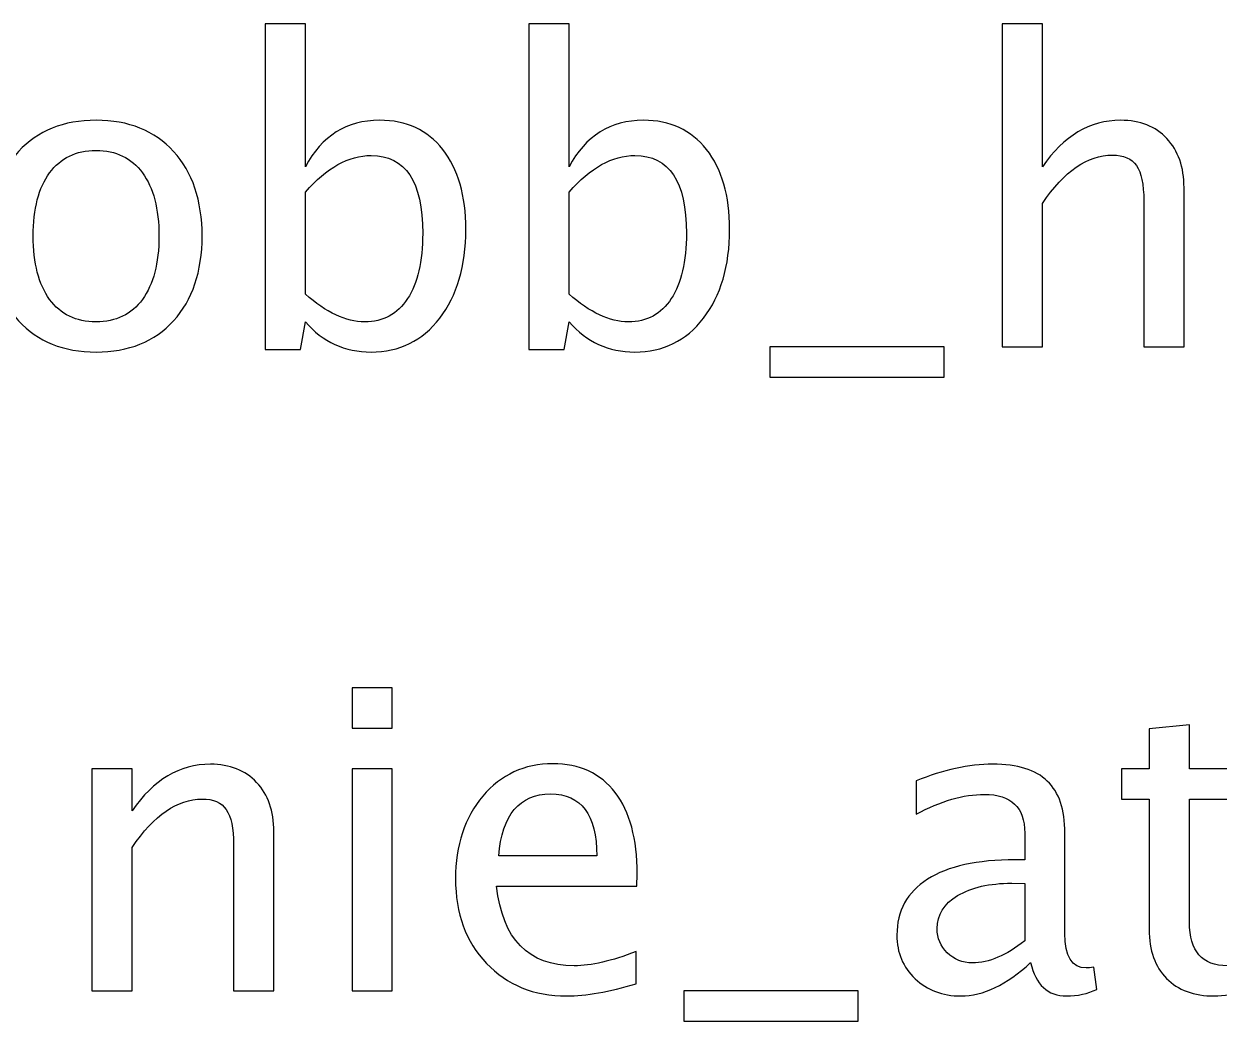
# Model space of a CAD drawing. Header units: centimetres. Extents: x -55 to 43, y -73 to 74.
# Drawn here: x -17.82 to -10.28, y 67.41 to 73.71 of the extents above; entities that cross this region are included whole.
import ezdxf

# ---------------------------------------------------------------- set-up
doc = ezdxf.new("R2010")
doc.units = ezdxf.units.CM
doc.header["$MEASUREMENT"] = 0
doc.layers.add('Layer 1', color=7, linetype='Continuous')

msp = doc.modelspace()

# ---------------------------------------------------------------- linework, layer by layer
at = {"layer": 'Layer 1'}
for points, knots in [([(-16.29895, 71.65457), (-16.29895, 71.65457), (-16.29895, 73.71037), (-16.29895, 73.71037), (-16.29895, 73.71037), (-16.29895, 73.71037), (-16.04495, 73.71037), (-16.04495, 73.71037), (-16.04495, 73.71037), (-16.04495, 73.71037), (-16.04495, 72.80771), (-16.04495, 72.80771), (-16.04495, 72.80771), (-15.94088, 73.00394), (-15.78434, 73.10183), (-15.57576, 73.10183), (-15.57576, 73.10183), (-15.40686, 73.10183), (-15.27413, 73.04054), (-15.17712, 72.91751), (-15.17712, 72.91751), (-15.0801, 72.79448), (-15.0316, 72.62647), (-15.0316, 72.41348), (-15.0316, 72.41348), (-15.0316, 72.18153), (-15.08672, 71.99411), (-15.19652, 71.85212), (-15.19652, 71.85212), (-15.30632, 71.70969), (-15.45096, 71.63869), (-15.63, 71.63869), (-15.63, 71.63869), (-15.79624, 71.63869), (-15.93471, 71.70219), (-16.04495, 71.82963), (-16.04495, 71.82963), (-16.04495, 71.82963), (-16.07582, 71.65457), (-16.07582, 71.65457), (-16.07582, 71.65457), (-16.07582, 71.65457), (-16.29895, 71.65457), (-16.29895, 71.65457)], [0, 0, 0, 0, 0.0833333, 0.0833333, 0.0833333, 0.0833333, 0.1666667, 0.1666667, 0.1666667, 0.1666667, 0.25, 0.25, 0.25, 0.25, 0.3333333, 0.3333333, 0.3333333, 0.3333333, 0.4166667, 0.4166667, 0.4166667, 0.4166667, 0.5, 0.5, 0.5, 0.5, 0.5833333, 0.5833333, 0.5833333, 0.5833333, 0.6666667, 0.6666667, 0.6666667, 0.6666667, 0.75, 0.75, 0.75, 0.75, 0.8333333, 0.8333333, 0.8333333, 0.8333333, 1, 1, 1, 1]), ([(-14.63384, 71.65457), (-14.63384, 71.65457), (-14.63384, 73.71037), (-14.63384, 73.71037), (-14.63384, 73.71037), (-14.63384, 73.71037), (-14.37984, 73.71037), (-14.37984, 73.71037), (-14.37984, 73.71037), (-14.37984, 73.71037), (-14.37984, 72.80771), (-14.37984, 72.80771), (-14.37984, 72.80771), (-14.27577, 73.00394), (-14.11923, 73.10183), (-13.91065, 73.10183), (-13.91065, 73.10183), (-13.74175, 73.10183), (-13.60902, 73.04054), (-13.51201, 72.91751), (-13.51201, 72.91751), (-13.41499, 72.79448), (-13.36649, 72.62647), (-13.36649, 72.41348), (-13.36649, 72.41348), (-13.36649, 72.18153), (-13.42161, 71.99411), (-13.53141, 71.85212), (-13.53141, 71.85212), (-13.64121, 71.70969), (-13.78585, 71.63869), (-13.96489, 71.63869), (-13.96489, 71.63869), (-14.13113, 71.63869), (-14.2696, 71.70219), (-14.37984, 71.82963), (-14.37984, 71.82963), (-14.37984, 71.82963), (-14.41071, 71.65457), (-14.41071, 71.65457), (-14.41071, 71.65457), (-14.41071, 71.65457), (-14.63384, 71.65457), (-14.63384, 71.65457)], [0, 0, 0, 0, 0.0833333, 0.0833333, 0.0833333, 0.0833333, 0.1666667, 0.1666667, 0.1666667, 0.1666667, 0.25, 0.25, 0.25, 0.25, 0.3333333, 0.3333333, 0.3333333, 0.3333333, 0.4166667, 0.4166667, 0.4166667, 0.4166667, 0.5, 0.5, 0.5, 0.5, 0.5833333, 0.5833333, 0.5833333, 0.5833333, 0.6666667, 0.6666667, 0.6666667, 0.6666667, 0.75, 0.75, 0.75, 0.75, 0.8333333, 0.8333333, 0.8333333, 0.8333333, 1, 1, 1, 1]), ([(-11.64582, 71.67044), (-11.64582, 71.67044), (-11.64582, 73.71037), (-11.64582, 73.71037), (-11.64582, 73.71037), (-11.64582, 73.71037), (-11.39182, 73.71037), (-11.39182, 73.71037), (-11.39182, 73.71037), (-11.39182, 73.71037), (-11.39182, 72.80771), (-11.39182, 72.80771), (-11.39182, 72.80771), (-11.25732, 73.00394), (-11.0924, 73.10183), (-10.89749, 73.10183), (-10.89749, 73.10183), (-10.7749, 73.10183), (-10.67745, 73.06347), (-10.60557, 72.9863), (-10.60557, 72.9863), (-10.53369, 72.90957), (-10.49753, 72.80594), (-10.49753, 72.6763), (-10.49753, 72.6763), (-10.49753, 72.6763), (-10.49753, 71.67044), (-10.49753, 71.67044), (-10.49753, 71.67044), (-10.49753, 71.67044), (-10.75153, 71.67044), (-10.75153, 71.67044), (-10.75153, 71.67044), (-10.75153, 71.67044), (-10.75153, 72.59339), (-10.75153, 72.59339), (-10.75153, 72.59339), (-10.75153, 72.69746), (-10.76696, 72.77155), (-10.79739, 72.81564), (-10.79739, 72.81564), (-10.82826, 72.86018), (-10.87897, 72.88223), (-10.94997, 72.88223), (-10.94997, 72.88223), (-11.10607, 72.88223), (-11.25336, 72.78037), (-11.39182, 72.57664), (-11.39182, 72.57664), (-11.39182, 72.57664), (-11.39182, 71.67044), (-11.39182, 71.67044), (-11.39182, 71.67044), (-11.39182, 71.67044), (-11.64582, 71.67044), (-11.64582, 71.67044)], [0, 0, 0, 0, 0.0666667, 0.0666667, 0.0666667, 0.0666667, 0.1333333, 0.1333333, 0.1333333, 0.1333333, 0.2, 0.2, 0.2, 0.2, 0.2666667, 0.2666667, 0.2666667, 0.2666667, 0.3333333, 0.3333333, 0.3333333, 0.3333333, 0.4, 0.4, 0.4, 0.4, 0.4666667, 0.4666667, 0.4666667, 0.4666667, 0.5333333, 0.5333333, 0.5333333, 0.5333333, 0.6, 0.6, 0.6, 0.6, 0.6666667, 0.6666667, 0.6666667, 0.6666667, 0.7333333, 0.7333333, 0.7333333, 0.7333333, 0.8, 0.8, 0.8, 0.8, 0.8666667, 0.8666667, 0.8666667, 0.8666667, 1, 1, 1, 1]), ([(-17.3661, 71.63869), (-17.57203, 71.63869), (-17.73519, 71.70439), (-17.85514, 71.8358), (-17.85514, 71.8358), (-17.97552, 71.96721), (-18.0355, 72.14581), (-18.0355, 72.37114), (-18.0355, 72.37114), (-18.0355, 72.59604), (-17.97552, 72.77419), (-17.85514, 72.90516), (-17.85514, 72.90516), (-17.73519, 73.03613), (-17.57203, 73.10183), (-17.3661, 73.10183), (-17.3661, 73.10183), (-17.16017, 73.10183), (-16.99701, 73.03613), (-16.87706, 72.90516), (-16.87706, 72.90516), (-16.75668, 72.77419), (-16.69671, 72.59604), (-16.69671, 72.37114), (-16.69671, 72.37114), (-16.69671, 72.14581), (-16.75668, 71.96721), (-16.87706, 71.8358), (-16.87706, 71.8358), (-16.99701, 71.70439), (-17.16017, 71.63869), (-17.3661, 71.63869)], [0, 0, 0, 0, 0.1111111, 0.1111111, 0.1111111, 0.1111111, 0.2222222, 0.2222222, 0.2222222, 0.2222222, 0.3333333, 0.3333333, 0.3333333, 0.3333333, 0.4444444, 0.4444444, 0.4444444, 0.4444444, 0.5555556, 0.5555556, 0.5555556, 0.5555556, 0.6666667, 0.6666667, 0.6666667, 0.6666667, 0.7777778, 0.7777778, 0.7777778, 0.7777778, 1, 1, 1, 1]), ([(-17.36654, 71.82919), (-17.24086, 71.82919), (-17.14297, 71.87637), (-17.0733, 71.97118), (-17.0733, 71.97118), (-17.00406, 72.06555), (-16.96923, 72.19917), (-16.96923, 72.37114), (-16.96923, 72.37114), (-16.96923, 72.54268), (-17.00406, 72.67586), (-17.0733, 72.77022), (-17.0733, 72.77022), (-17.14297, 72.86415), (-17.24086, 72.91133), (-17.36654, 72.91133), (-17.36654, 72.91133), (-17.49266, 72.91133), (-17.59055, 72.86415), (-17.65935, 72.77022), (-17.65935, 72.77022), (-17.72858, 72.67586), (-17.76297, 72.54268), (-17.76297, 72.37114), (-17.76297, 72.37114), (-17.76297, 72.19917), (-17.72858, 72.06555), (-17.65935, 71.97118), (-17.65935, 71.97118), (-17.59055, 71.87637), (-17.49266, 71.82919), (-17.36654, 71.82919)], [0, 0, 0, 0, 0.1111111, 0.1111111, 0.1111111, 0.1111111, 0.2222222, 0.2222222, 0.2222222, 0.2222222, 0.3333333, 0.3333333, 0.3333333, 0.3333333, 0.4444444, 0.4444444, 0.4444444, 0.4444444, 0.5555556, 0.5555556, 0.5555556, 0.5555556, 0.6666667, 0.6666667, 0.6666667, 0.6666667, 0.7777778, 0.7777778, 0.7777778, 0.7777778, 1, 1, 1, 1]), ([(-16.04495, 72.0047), (-15.91398, 71.88784), (-15.78919, 71.82919), (-15.67057, 71.82919), (-15.67057, 71.82919), (-15.55371, 71.82919), (-15.46331, 71.87814), (-15.39981, 71.97559), (-15.39981, 71.97559), (-15.33587, 72.07305), (-15.30412, 72.21019), (-15.30412, 72.38746), (-15.30412, 72.38746), (-15.30412, 72.71554), (-15.4126, 72.87958), (-15.62956, 72.87958), (-15.62956, 72.87958), (-15.77155, 72.87958), (-15.91001, 72.80286), (-16.04495, 72.64896), (-16.04495, 72.64896), (-16.04495, 72.64896), (-16.04495, 72.0047), (-16.04495, 72.0047)], [0, 0, 0, 0, 0.1428571, 0.1428571, 0.1428571, 0.1428571, 0.2857143, 0.2857143, 0.2857143, 0.2857143, 0.4285714, 0.4285714, 0.4285714, 0.4285714, 0.5714286, 0.5714286, 0.5714286, 0.5714286, 0.7142857, 0.7142857, 0.7142857, 0.7142857, 1, 1, 1, 1]), ([(-14.37984, 72.0047), (-14.24887, 71.88784), (-14.12408, 71.82919), (-14.00546, 71.82919), (-14.00546, 71.82919), (-13.8886, 71.82919), (-13.7982, 71.87814), (-13.7347, 71.97559), (-13.7347, 71.97559), (-13.67076, 72.07305), (-13.63901, 72.21019), (-13.63901, 72.38746), (-13.63901, 72.38746), (-13.63901, 72.71554), (-13.74749, 72.87958), (-13.96445, 72.87958), (-13.96445, 72.87958), (-14.10644, 72.87958), (-14.2449, 72.80286), (-14.37984, 72.64896), (-14.37984, 72.64896), (-14.37984, 72.64896), (-14.37984, 72.0047), (-14.37984, 72.0047)], [0, 0, 0, 0, 0.1428571, 0.1428571, 0.1428571, 0.1428571, 0.2857143, 0.2857143, 0.2857143, 0.2857143, 0.4285714, 0.4285714, 0.4285714, 0.4285714, 0.5714286, 0.5714286, 0.5714286, 0.5714286, 0.7142857, 0.7142857, 0.7142857, 0.7142857, 1, 1, 1, 1]), ([(-13.11161, 71.47994), (-13.11161, 71.47994), (-13.11161, 71.67044), (-13.11161, 71.67044), (-13.11161, 71.67044), (-13.11161, 71.67044), (-12.01094, 71.67044), (-12.01094, 71.67044), (-12.01094, 71.67044), (-12.01094, 71.67044), (-12.01094, 71.47994), (-12.01094, 71.47994), (-12.01094, 71.47994), (-12.01094, 71.47994), (-13.11161, 71.47994), (-13.11161, 71.47994)], [0, 0, 0, 0, 0.2, 0.2, 0.2, 0.2, 0.4, 0.4, 0.4, 0.4, 0.6, 0.6, 0.6, 0.6, 1, 1, 1, 1]), ([(-15.75036, 69.26362), (-15.75036, 69.26362), (-15.75036, 69.51762), (-15.75036, 69.51762), (-15.75036, 69.51762), (-15.75036, 69.51762), (-15.49636, 69.51762), (-15.49636, 69.51762), (-15.49636, 69.51762), (-15.49636, 69.51762), (-15.49636, 69.26362), (-15.49636, 69.26362), (-15.49636, 69.26362), (-15.49636, 69.26362), (-15.75036, 69.26362), (-15.75036, 69.26362)], [0, 0, 0, 0, 0.2, 0.2, 0.2, 0.2, 0.4, 0.4, 0.4, 0.4, 0.6, 0.6, 0.6, 0.6, 1, 1, 1, 1]), ([(-10.10064, 67.60512), (-10.17913, 67.58351), (-10.24748, 67.57293), (-10.30525, 67.57293), (-10.30525, 67.57293), (-10.4349, 67.57293), (-10.53588, 67.60997), (-10.6082, 67.68405), (-10.6082, 67.68405), (-10.68096, 67.75814), (-10.71712, 67.86088), (-10.71712, 67.99274), (-10.71712, 67.99274), (-10.71712, 67.99274), (-10.71712, 68.81647), (-10.71712, 68.81647), (-10.71712, 68.81647), (-10.71712, 68.81647), (-10.89262, 68.81647), (-10.89262, 68.81647), (-10.89262, 68.81647), (-10.89262, 68.81647), (-10.89262, 69.00697), (-10.89262, 69.00697), (-10.89262, 69.00697), (-10.89262, 69.00697), (-10.71712, 69.00697), (-10.71712, 69.00697), (-10.71712, 69.00697), (-10.71712, 69.00697), (-10.71712, 69.26053), (-10.71712, 69.26053), (-10.71712, 69.26053), (-10.71712, 69.26053), (-10.46312, 69.28478), (-10.46312, 69.28478), (-10.46312, 69.28478), (-10.46312, 69.28478), (-10.46312, 69.00697), (-10.46312, 69.00697), (-10.46312, 69.00697), (-10.46312, 69.00697), (-10.09535, 69.00697), (-10.09535, 69.00697), (-10.09535, 69.00697), (-10.09535, 69.00697), (-10.09535, 68.81647), (-10.09535, 68.81647), (-10.09535, 68.81647), (-10.09535, 68.81647), (-10.46312, 68.81647), (-10.46312, 68.81647), (-10.46312, 68.81647), (-10.46312, 68.81647), (-10.46312, 68.0386), (-10.46312, 68.0386), (-10.46312, 68.0386), (-10.46312, 67.85515), (-10.3833, 67.76343), (-10.22411, 67.76343), (-10.22411, 67.76343), (-10.19016, 67.76343), (-10.14915, 67.76916), (-10.10064, 67.78019), (-10.10064, 67.78019), (-10.10064, 67.78019), (-10.10064, 67.60512), (-10.10064, 67.60512)], [0, 0, 0, 0, 0.0555556, 0.0555556, 0.0555556, 0.0555556, 0.1111111, 0.1111111, 0.1111111, 0.1111111, 0.1666667, 0.1666667, 0.1666667, 0.1666667, 0.2222222, 0.2222222, 0.2222222, 0.2222222, 0.2777778, 0.2777778, 0.2777778, 0.2777778, 0.3333333, 0.3333333, 0.3333333, 0.3333333, 0.3888889, 0.3888889, 0.3888889, 0.3888889, 0.4444444, 0.4444444, 0.4444444, 0.4444444, 0.5, 0.5, 0.5, 0.5, 0.5555556, 0.5555556, 0.5555556, 0.5555556, 0.6111111, 0.6111111, 0.6111111, 0.6111111, 0.6666667, 0.6666667, 0.6666667, 0.6666667, 0.7222222, 0.7222222, 0.7222222, 0.7222222, 0.7777778, 0.7777778, 0.7777778, 0.7777778, 0.8333333, 0.8333333, 0.8333333, 0.8333333, 0.8888889, 0.8888889, 0.8888889, 0.8888889, 1, 1, 1, 1]), ([(-17.39254, 67.60468), (-17.39254, 67.60468), (-17.39254, 69.00697), (-17.39254, 69.00697), (-17.39254, 69.00697), (-17.39254, 69.00697), (-17.13854, 69.00697), (-17.13854, 69.00697), (-17.13854, 69.00697), (-17.13854, 69.00697), (-17.13854, 68.74195), (-17.13854, 68.74195), (-17.13854, 68.74195), (-17.00404, 68.93818), (-16.83912, 69.03607), (-16.64421, 69.03607), (-16.64421, 69.03607), (-16.52162, 69.03607), (-16.42417, 68.99771), (-16.35229, 68.92054), (-16.35229, 68.92054), (-16.28041, 68.84381), (-16.24425, 68.74018), (-16.24425, 68.61054), (-16.24425, 68.61054), (-16.24425, 68.61054), (-16.24425, 67.60468), (-16.24425, 67.60468), (-16.24425, 67.60468), (-16.24425, 67.60468), (-16.49825, 67.60468), (-16.49825, 67.60468), (-16.49825, 67.60468), (-16.49825, 67.60468), (-16.49825, 68.52763), (-16.49825, 68.52763), (-16.49825, 68.52763), (-16.49825, 68.6317), (-16.51368, 68.70579), (-16.54411, 68.74988), (-16.54411, 68.74988), (-16.57498, 68.79442), (-16.62569, 68.81647), (-16.69669, 68.81647), (-16.69669, 68.81647), (-16.85279, 68.81647), (-17.00008, 68.71461), (-17.13854, 68.51088), (-17.13854, 68.51088), (-17.13854, 68.51088), (-17.13854, 67.60468), (-17.13854, 67.60468), (-17.13854, 67.60468), (-17.13854, 67.60468), (-17.39254, 67.60468), (-17.39254, 67.60468)], [0, 0, 0, 0, 0.0666667, 0.0666667, 0.0666667, 0.0666667, 0.1333333, 0.1333333, 0.1333333, 0.1333333, 0.2, 0.2, 0.2, 0.2, 0.2666667, 0.2666667, 0.2666667, 0.2666667, 0.3333333, 0.3333333, 0.3333333, 0.3333333, 0.4, 0.4, 0.4, 0.4, 0.4666667, 0.4666667, 0.4666667, 0.4666667, 0.5333333, 0.5333333, 0.5333333, 0.5333333, 0.6, 0.6, 0.6, 0.6, 0.6666667, 0.6666667, 0.6666667, 0.6666667, 0.7333333, 0.7333333, 0.7333333, 0.7333333, 0.8, 0.8, 0.8, 0.8, 0.8666667, 0.8666667, 0.8666667, 0.8666667, 1, 1, 1, 1]), ([(-15.75036, 67.60468), (-15.75036, 67.60468), (-15.75036, 69.00697), (-15.75036, 69.00697), (-15.75036, 69.00697), (-15.75036, 69.00697), (-15.49636, 69.00697), (-15.49636, 69.00697), (-15.49636, 69.00697), (-15.49636, 69.00697), (-15.49636, 67.60468), (-15.49636, 67.60468), (-15.49636, 67.60468), (-15.49636, 67.60468), (-15.75036, 67.60468), (-15.75036, 67.60468)], [0, 0, 0, 0, 0.2, 0.2, 0.2, 0.2, 0.4, 0.4, 0.4, 0.4, 0.6, 0.6, 0.6, 0.6, 1, 1, 1, 1]), ([(-13.95649, 67.64966), (-14.12715, 67.59851), (-14.27311, 67.57293), (-14.39482, 67.57293), (-14.39482, 67.57293), (-14.60252, 67.57293), (-14.77141, 67.64172), (-14.90149, 67.77886), (-14.90149, 67.77886), (-15.03158, 67.91601), (-15.09685, 68.09372), (-15.09685, 68.31244), (-15.09685, 68.31244), (-15.09685, 68.52455), (-15.03952, 68.69873), (-14.92443, 68.83499), (-14.92443, 68.83499), (-14.80933, 68.97081), (-14.66205, 69.03872), (-14.48257, 69.03872), (-14.48257, 69.03872), (-14.3128, 69.03872), (-14.18139, 68.97831), (-14.08878, 68.85748), (-14.08878, 68.85748), (-13.99618, 68.73665), (-13.94988, 68.56556), (-13.94988, 68.34375), (-13.94988, 68.34375), (-13.94988, 68.34375), (-13.9512, 68.26614), (-13.9512, 68.26614), (-13.9512, 68.26614), (-13.9512, 68.26614), (-14.83755, 68.26614), (-14.83755, 68.26614), (-14.83755, 68.26614), (-14.80051, 67.931), (-14.63691, 67.76343), (-14.34719, 67.76343), (-14.34719, 67.76343), (-14.24092, 67.76343), (-14.11083, 67.79342), (-13.95649, 67.85339), (-13.95649, 67.85339), (-13.95649, 67.85339), (-13.95649, 67.64966), (-13.95649, 67.64966)], [0, 0, 0, 0, 0.0769231, 0.0769231, 0.0769231, 0.0769231, 0.1538462, 0.1538462, 0.1538462, 0.1538462, 0.2307692, 0.2307692, 0.2307692, 0.2307692, 0.3076923, 0.3076923, 0.3076923, 0.3076923, 0.3846154, 0.3846154, 0.3846154, 0.3846154, 0.4615385, 0.4615385, 0.4615385, 0.4615385, 0.5384615, 0.5384615, 0.5384615, 0.5384615, 0.6153846, 0.6153846, 0.6153846, 0.6153846, 0.6923077, 0.6923077, 0.6923077, 0.6923077, 0.7692308, 0.7692308, 0.7692308, 0.7692308, 0.8461538, 0.8461538, 0.8461538, 0.8461538, 1, 1, 1, 1]), ([(-11.46589, 67.78327), (-11.61846, 67.64304), (-11.76531, 67.57293), (-11.90642, 67.57293), (-11.90642, 67.57293), (-12.02239, 67.57293), (-12.11897, 67.60909), (-12.19525, 67.68185), (-12.19525, 67.68185), (-12.27198, 67.75461), (-12.31035, 67.84633), (-12.31035, 67.95702), (-12.31035, 67.95702), (-12.31035, 68.11003), (-12.24597, 68.22777), (-12.1172, 68.30979), (-12.1172, 68.30979), (-11.98844, 68.39181), (-11.80367, 68.43282), (-11.5629, 68.43282), (-11.5629, 68.43282), (-11.5629, 68.43282), (-11.50337, 68.43282), (-11.50337, 68.43282), (-11.50337, 68.43282), (-11.50337, 68.43282), (-11.50337, 68.60172), (-11.50337, 68.60172), (-11.50337, 68.60172), (-11.50337, 68.76444), (-11.58804, 68.84557), (-11.75781, 68.84557), (-11.75781, 68.84557), (-11.88922, 68.84557), (-12.03298, 68.80412), (-12.18864, 68.72122), (-12.18864, 68.72122), (-12.18864, 68.72122), (-12.18864, 68.93024), (-12.18864, 68.93024), (-12.18864, 68.93024), (-12.01754, 69.0008), (-11.85615, 69.03607), (-11.70489, 69.03607), (-11.70489, 69.03607), (-11.54923, 69.03607), (-11.43414, 69.0008), (-11.3605, 68.9298), (-11.3605, 68.9298), (-11.28641, 68.8588), (-11.24937, 68.74944), (-11.24937, 68.60172), (-11.24937, 68.60172), (-11.24937, 68.60172), (-11.24937, 67.96804), (-11.24937, 67.96804), (-11.24937, 67.96804), (-11.24937, 67.82296), (-11.20483, 67.7502), (-11.11532, 67.7502), (-11.11532, 67.7502), (-11.10429, 67.7502), (-11.08798, 67.75196), (-11.06637, 67.75549), (-11.06637, 67.75549), (-11.06637, 67.75549), (-11.04829, 67.61438), (-11.04829, 67.61438), (-11.04829, 67.61438), (-11.10605, 67.5866), (-11.16955, 67.57293), (-11.23923, 67.57293), (-11.23923, 67.57293), (-11.35785, 67.57293), (-11.43326, 67.64304), (-11.46589, 67.78327)], [0, 0, 0, 0, 0.05, 0.05, 0.05, 0.05, 0.1, 0.1, 0.1, 0.1, 0.15, 0.15, 0.15, 0.15, 0.2, 0.2, 0.2, 0.2, 0.25, 0.25, 0.25, 0.25, 0.3, 0.3, 0.3, 0.3, 0.35, 0.35, 0.35, 0.35, 0.4, 0.4, 0.4, 0.4, 0.45, 0.45, 0.45, 0.45, 0.5, 0.5, 0.5, 0.5, 0.55, 0.55, 0.55, 0.55, 0.6, 0.6, 0.6, 0.6, 0.65, 0.65, 0.65, 0.65, 0.7, 0.7, 0.7, 0.7, 0.75, 0.75, 0.75, 0.75, 0.8, 0.8, 0.8, 0.8, 0.85, 0.85, 0.85, 0.85, 0.9, 0.9, 0.9, 0.9, 1, 1, 1, 1]), ([(-14.82432, 68.45664), (-14.82432, 68.45664), (-14.2052, 68.45664), (-14.2052, 68.45664), (-14.2052, 68.45664), (-14.2052, 68.71769), (-14.30266, 68.84822), (-14.49712, 68.84822), (-14.49712, 68.84822), (-14.69292, 68.84822), (-14.80184, 68.71769), (-14.82432, 68.45664)], [0, 0, 0, 0, 0.25, 0.25, 0.25, 0.25, 0.5, 0.5, 0.5, 0.5, 1, 1, 1, 1]), ([(-11.50337, 67.92174), (-11.50337, 67.92174), (-11.50337, 68.28201), (-11.50337, 68.28201), (-11.50337, 68.28201), (-11.50337, 68.28201), (-11.58495, 68.28466), (-11.58495, 68.28466), (-11.58495, 68.28466), (-11.72606, 68.28466), (-11.83983, 68.25864), (-11.9267, 68.20661), (-11.9267, 68.20661), (-12.01313, 68.15413), (-12.05635, 68.0849), (-12.05635, 67.99847), (-12.05635, 67.99847), (-12.05635, 67.93805), (-12.03474, 67.8869), (-11.99197, 67.84501), (-11.99197, 67.84501), (-11.94875, 67.80312), (-11.89628, 67.78195), (-11.8341, 67.78195), (-11.8341, 67.78195), (-11.72827, 67.78195), (-11.61802, 67.82869), (-11.50337, 67.92174)], [0, 0, 0, 0, 0.125, 0.125, 0.125, 0.125, 0.25, 0.25, 0.25, 0.25, 0.375, 0.375, 0.375, 0.375, 0.5, 0.5, 0.5, 0.5, 0.625, 0.625, 0.625, 0.625, 0.75, 0.75, 0.75, 0.75, 1, 1, 1, 1]), ([(-13.65443, 67.41418), (-13.65443, 67.41418), (-13.65443, 67.60468), (-13.65443, 67.60468), (-13.65443, 67.60468), (-13.65443, 67.60468), (-12.55376, 67.60468), (-12.55376, 67.60468), (-12.55376, 67.60468), (-12.55376, 67.60468), (-12.55376, 67.41418), (-12.55376, 67.41418), (-12.55376, 67.41418), (-12.55376, 67.41418), (-13.65443, 67.41418), (-13.65443, 67.41418)], [0, 0, 0, 0, 0.2, 0.2, 0.2, 0.2, 0.4, 0.4, 0.4, 0.4, 0.6, 0.6, 0.6, 0.6, 1, 1, 1, 1])]:
    msp.add_open_spline(points, degree=3, knots=knots, dxfattribs=at)

doc.saveas('drawing.dxf')
